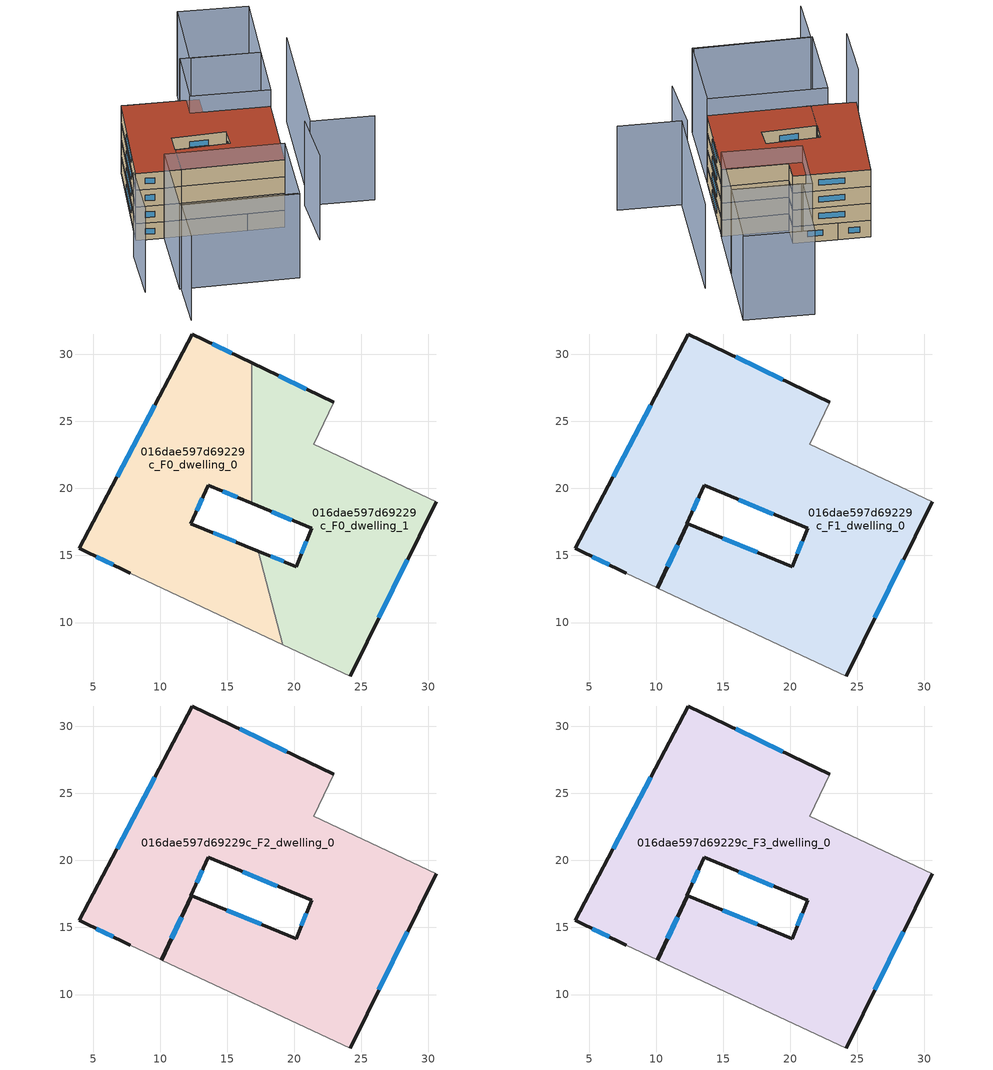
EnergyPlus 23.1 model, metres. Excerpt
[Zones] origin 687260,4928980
016dae597d69229c_F0_dwelling_0
 floor ground (EU_floor_Construction): 16.82,29.38 16.82,18.88 13.59,20.22 12.28,17.38 17.31,15.33 19.14,8.36 7.78,13.66 3.98,15.54 12.41,31.51 z0
 wall outside (EU_wall_Construction): 16.82,29.38 12.41,31.51 3.98,15.54 7.78,13.66 / 17.31,15.33 12.28,17.38 13.59,20.22 16.82,18.88 z0:3
 wall adiabatic (EU_wall_Construction): 7.78,13.66 19.14,8.36 z0:3
 wall to 016dae597d69229c_F0_dwelling_1 (EU_wall_Construction): 16.82,18.88 16.82,29.38 / 19.14,8.36 17.31,15.33 z0:3
 window (EU_Window_Construction): 15.35,30.09 13.88,30.8 / 14.67,19.78 15.74,19.33 / 12.72,18.33 13.16,19.28 / 15.64,16.01 13.96,16.7 / 5.25,14.92 6.52,14.29 / 9.6,26.19 6.79,20.87 z1:2
 roof outside (EU_roof_Construction): 10.13,12.57 12.36,17.35 12.31,17.37 10.08,12.59 z3
016dae597d69229c_F0_dwelling_1
 floor ground (EU_floor_Construction): 22.94,26.41 21.45,23.28 30.58,18.99 24.17,6.01 19.14,8.36 17.31,15.33 20.15,14.16 21.29,17.02 16.82,18.88 16.82,29.38 z0
 wall outside (EU_wall_Construction): 24.17,6.01 30.58,18.99 / 16.82,18.88 21.29,17.02 20.15,14.16 17.31,15.33 / 22.94,26.41 16.82,29.38 z0:3
 wall adiabatic (EU_wall_Construction): 30.58,18.99 21.45,23.28 22.94,26.41 / 19.14,8.36 24.17,6.01 z0:3
 window (EU_Window_Construction): 26.31,10.34 28.44,14.67 / 19.21,14.55 18.26,14.94 / 20.91,16.07 20.53,15.12 / 18.31,18.26 19.8,17.64 / 20.9,27.4 18.86,28.39 z1:2
016dae597d69229c_F1_dwelling_0
 floor to 016dae597d69229c_F0_dwelling_0 (EU_floor_Construction): 16.82,29.38 16.82,18.88 13.59,20.22 12.28,17.38 12.31,17.37 10.08,12.59 7.78,13.66 3.98,15.54 12.41,31.51 z3; 17.31,15.33 19.14,8.36 10.13,12.57 12.36,17.35 z3
 floor to 016dae597d69229c_F0_dwelling_1 (EU_floor_Construction): 22.94,26.41 21.45,23.28 30.58,18.99 24.17,6.01 19.14,8.36 17.31,15.33 20.15,14.16 21.29,17.02 16.82,18.88 16.82,29.38 z3
 wall outside (EU_wall_Construction): 22.94,26.41 12.41,31.51 3.98,15.54 7.78,13.66 / 24.17,6.01 30.58,18.99 / 12.31,17.37 12.28,17.38 13.59,20.22 21.29,17.02 20.15,14.16 12.36,17.35 10.13,12.57 / 12.31,17.37 10.08,12.59 z3:6
 wall adiabatic (EU_wall_Construction): 30.58,18.99 21.45,23.28 22.94,26.41 / 10.13,12.57 24.17,6.01 / 7.78,13.66 10.08,12.59 z3:6
 window (EU_Window_Construction): 19.43,28.11 15.92,29.81 / 26.31,10.34 28.44,14.67 / 11.62,15.76 10.87,14.16 / 17.56,15.23 14.96,16.29 / 20.91,16.07 20.53,15.12 / 16.16,19.16 18.73,18.09 / 12.72,18.33 13.16,19.28 / 11.57,15.78 10.83,14.18 / 5.25,14.92 6.52,14.29 / 9.6,26.19 6.79,20.87 z4:5
016dae597d69229c_F2_dwelling_0
 floor to 016dae597d69229c_F1_dwelling_0 (EU_floor_Construction): 22.94,26.41 21.45,23.28 30.58,18.99 24.17,6.01 10.13,12.57 12.36,17.35 20.15,14.16 21.29,17.02 13.59,20.22 12.28,17.38 12.31,17.37 10.08,12.59 7.78,13.66 3.98,15.54 12.41,31.51 z6
 wall outside (EU_wall_Construction): 22.94,26.41 12.41,31.51 3.98,15.54 7.78,13.66 / 24.17,6.01 30.58,18.99 / 12.31,17.37 12.28,17.38 13.59,20.22 21.29,17.02 20.15,14.16 12.36,17.35 10.13,12.57 / 12.31,17.37 10.08,12.59 z6:9
 wall adiabatic (EU_wall_Construction): 30.58,18.99 21.45,23.28 22.94,26.41 / 10.13,12.57 24.17,6.01 / 7.78,13.66 10.08,12.59 z6:9
 window (EU_Window_Construction): 19.43,28.11 15.92,29.81 / 26.31,10.34 28.44,14.67 / 11.62,15.76 10.87,14.16 / 17.56,15.23 14.96,16.29 / 20.91,16.07 20.53,15.12 / 16.16,19.16 18.73,18.09 / 12.72,18.33 13.16,19.28 / 11.57,15.78 10.83,14.18 / 5.25,14.92 6.52,14.29 / 9.6,26.19 6.79,20.87 z7:8
016dae597d69229c_F3_dwelling_0
 floor to 016dae597d69229c_F2_dwelling_0 (EU_floor_Construction): 22.94,26.41 21.45,23.28 30.58,18.99 24.17,6.01 10.13,12.57 12.36,17.35 20.15,14.16 21.29,17.02 13.59,20.22 12.28,17.38 12.31,17.37 10.08,12.59 7.78,13.66 3.98,15.54 12.41,31.51 z9
 wall outside (EU_wall_Construction): 22.94,26.41 12.41,31.51 3.98,15.54 7.78,13.66 / 24.17,6.01 30.58,18.99 / 12.31,17.37 12.28,17.38 13.59,20.22 21.29,17.02 20.15,14.16 12.36,17.35 10.13,12.57 / 12.31,17.37 10.08,12.59 z9:12
 wall adiabatic (EU_wall_Construction): 30.58,18.99 21.45,23.28 22.94,26.41 / 10.13,12.57 24.17,6.01 / 7.78,13.66 10.08,12.59 z9:12
 window (EU_Window_Construction): 19.43,28.11 15.92,29.81 / 26.31,10.34 28.44,14.67 / 11.62,15.76 10.87,14.16 / 17.56,15.23 14.96,16.29 / 20.91,16.07 20.53,15.12 / 16.16,19.16 18.73,18.09 / 12.72,18.33 13.16,19.28 / 11.57,15.78 10.83,14.18 / 5.25,14.92 6.52,14.29 / 9.6,26.19 6.79,20.87 z10:11
 roof outside (EU_roof_Construction): 24.17,6.01 30.58,18.99 21.45,23.28 22.94,26.41 12.41,31.51 3.98,15.54 7.78,13.66 10.08,12.59 12.31,17.37 12.28,17.38 13.59,20.22 21.29,17.02 20.15,14.16 12.36,17.35 10.13,12.57 z12
shading: -1.2,-6.41 2.29,1.24 / 2.29,1.24 18.22,-6.04 / 26.52,0.24 29.91,9.06 / 1.32,12.21 -2.6,3.51 / 39.27,4.42 30.55,8.62 / 30.55,8.62 40.29,28.85 / 7.78,13.66 24.17,6.01 / 24.17,6.01 18.39,-6.38 / 18.39,-6.38 2,1.27 / 2,1.27 7.78,13.66 / 24.05,33.18 34.94,27.82 / 34.94,27.82 30.51,18.82 / 30.51,18.82 19.62,24.18 / 19.62,24.18 24.05,33.18 / 40.43,38.94 34.93,27.81 / 34.93,27.81 25.34,32.55 / 25.34,32.55 30.84,43.68 / 30.84,43.68 40.43,38.94 z0:15
[Building]
EU S2 Campaign: North Axis=0; Terrain=City; Solar Distribution=FullExterior
[Site:Location]
Bologna: Latitude=44.5; Longitude=11.25; Time Zone=1; Elevation=37
[SizingPeriod:WeatherFileDays]
AnnualSizingPeriod: Begin Month=1; Begin Day of Month=1; End Month=12; End Day of Month=31; Day of Week for Start Day=Monday; Use Weather File Daylight Saving Period=No; Use Weather File Rain and Snow Indicators=No
[MATERIAL]
EU_InternalMass_Material: Roughness=MediumRough; Thickness=0.1; Conductivity=1; Density=1800; Specific Heat=900; Thermal Absorptance=0.9; Solar Absorptance=0.7; Visible Absorptance=0.7
[MATERIAL:NOMASS] Roughness=MediumRough; Thermal Absorptance=0.9; Solar Absorptance=0.7; Visible Absorptance=0.7
Name | Thermal Resistance
EU_wall_NoMass | 0.937881
EU_roof_NoMass | 0.548572
EU_floor_NoMass | 0.71348
[WINDOWMATERIAL:SIMPLEGLAZINGSYSTEM]
EU_Window_SimpleGlazing: UFactor=4.25633; Solar Heat Gain Coefficient=0.85; Visible Transmittance=0.85
[CONSTRUCTION]
EU_wall_Construction: EU_wall_NoMass
EU_roof_Construction: EU_roof_NoMass
EU_floor_Construction: EU_floor_NoMass
EU_InternalMass_Construction: EU_InternalMass_Material
EU_Window_Construction: EU_Window_SimpleGlazing
[ZONE] Type=1; Multiplier=1; Ceiling Height=autocalculate; Floor Area=autocalculate; Part of Total Floor Area=Yes
Name | Volume
016dae597d69229c_F0_dwelling_0 | 504.303
016dae597d69229c_F1_dwelling_0 | 1007.81
016dae597d69229c_F2_dwelling_0; 016dae597d69229c_F3_dwelling_0 | 1007.82
016dae597d69229c_F0_dwelling_1 | 504.308
[INTERNALMASS] Construction=EU_InternalMass_Construction
Name | Zone or ZoneList | Surface Area
016dae597d69229c_F0_dwelling_0_EU_InternalMass | 016dae597d69229c_F0_dwelling_0 | 168.101
016dae597d69229c_F0_dwelling_1_EU_InternalMass | 016dae597d69229c_F0_dwelling_1 | 168.103
016dae597d69229c_F1_dwelling_0_EU_InternalMass | 016dae597d69229c_F1_dwelling_0 | 335.939
016dae597d69229c_F2_dwelling_0_EU_InternalMass | 016dae597d69229c_F2_dwelling_0 | 335.939
016dae597d69229c_F3_dwelling_0_EU_InternalMass | 016dae597d69229c_F3_dwelling_0 | 335.939
[OTHEREQUIPMENT] Fuel Type=Electricity; Design Level Calculation Method=Watts/Area; Power per Zone Floor Area=1; Fraction Latent=0; Fraction Radiant=0; Fraction Lost=0; Carbon Dioxide Generation Rate=0; EndUse Subcategory=EU_Step8_InternalGains
Name | Zone or ZoneList or Space or SpaceList | Schedule
EU_Step8_InternalGain_016dae597d69229c_F0_dwelling_0_f000 | 016dae597d69229c_F0_dwelling_0 | EU_Step8_GainSchedule_016dae597d69229c_F0_dwelling_0_f000
EU_Step8_InternalGain_016dae597d69229c_F0_dwelling_1_f000 | 016dae597d69229c_F0_dwelling_1 | EU_Step8_GainSchedule_016dae597d69229c_F0_dwelling_1_f000
EU_Step8_InternalGain_016dae597d69229c_F1_dwelling_0_f000 | 016dae597d69229c_F1_dwelling_0 | EU_Step8_GainSchedule_016dae597d69229c_F1_dwelling_0_f000
EU_Step8_InternalGain_016dae597d69229c_F2_dwelling_0_f000 | 016dae597d69229c_F2_dwelling_0 | EU_Step8_GainSchedule_016dae597d69229c_F2_dwelling_0_f000
EU_Step8_InternalGain_016dae597d69229c_F3_dwelling_0_f000 | 016dae597d69229c_F3_dwelling_0 | EU_Step8_GainSchedule_016dae597d69229c_F3_dwelling_0_f000
[ZONEVENTILATION:DESIGNFLOWRATE] Schedule=EU_AlwaysOn; Design Flow Rate Calculation Method=AirChanges/Hour; Air Changes per Hour=0.687892; Ventilation Type=Natural; Fan Pressure Rise=0; Fan Total Efficiency=1; Constant Term Coefficient=1; Temperature Term Coefficient=0; Velocity Term Coefficient=0; Velocity Squared Term Coefficient=0; Minimum Indoor Temperature=-100; Maximum Indoor Temperature=100; Delta Temperature=-100; Minimum Outdoor Temperature=-100; Maximum Outdoor Temperature=100; Maximum Wind Speed=40
Name | Zone or ZoneList or Space or SpaceList
EU_ConstantAir_016dae597d69229c_F0_dwelling_0 | 016dae597d69229c_F0_dwelling_0
EU_ConstantAir_016dae597d69229c_F0_dwelling_1 | 016dae597d69229c_F0_dwelling_1
EU_ConstantAir_016dae597d69229c_F1_dwelling_0 | 016dae597d69229c_F1_dwelling_0
EU_ConstantAir_016dae597d69229c_F2_dwelling_0 | 016dae597d69229c_F2_dwelling_0
EU_ConstantAir_016dae597d69229c_F3_dwelling_0 | 016dae597d69229c_F3_dwelling_0
[HVACTEMPLATE:THERMOSTAT] Constant Heating Setpoint=20; Constant Cooling Setpoint=50
EU_HeatOnly_016dae597d69229c_F0_dwelling_0; EU_HeatOnly_016dae597d69229c_F0_dwelling_1; EU_HeatOnly_016dae597d69229c_F1_dwelling_0; EU_HeatOnly_016dae597d69229c_F2_dwelling_0; EU_HeatOnly_016dae597d69229c_F3_dwelling_0
[HVACTEMPLATE:ZONE:IDEALLOADSAIRSYSTEM] System Availability Schedule=EU_AlwaysOn; Maximum Heating Supply Air Temperature=50; Minimum Cooling Supply Air Temperature=13; Maximum Heating Supply Air Humidity Ratio=0.0156; Minimum Cooling Supply Air Humidity Ratio=0.0077; Heating Limit=NoLimit; Cooling Limit=NoLimit; Heating Availability Schedule=EU_AlwaysOn; Cooling Availability Schedule=EU_CoolingOff; Dehumidification Control Type=ConstantSensibleHeatRatio; Cooling Sensible Heat Ratio=0.7; Dehumidification Setpoint=60; Humidification Control Type=None; Humidification Setpoint=30; Outdoor Air Method=None; Outdoor Air Flow Rate per Person=0.00944; Outdoor Air Flow Rate per Zone Floor Area=0; Outdoor Air Flow Rate per Zone=0; Demand Controlled Ventilation Type=None; Outdoor Air Economizer Type=NoEconomizer; Heat Recovery Type=None; Sensible Heat Recovery Effectiveness=0.7; Latent Heat Recovery Effectiveness=0.65
Name | Template Thermostat
016dae597d69229c_F0_dwelling_0 | EU_HeatOnly_016dae597d69229c_F0_dwelling_0
016dae597d69229c_F0_dwelling_1 | EU_HeatOnly_016dae597d69229c_F0_dwelling_1
016dae597d69229c_F1_dwelling_0 | EU_HeatOnly_016dae597d69229c_F1_dwelling_0
016dae597d69229c_F2_dwelling_0 | EU_HeatOnly_016dae597d69229c_F2_dwelling_0
016dae597d69229c_F3_dwelling_0 | EU_HeatOnly_016dae597d69229c_F3_dwelling_0
[SIZING:ZONE] Zone Cooling Design Supply Air Temperature Input Method=SupplyAirTemperature; Zone Cooling Design Supply Air Temperature=13; Zone Heating Design Supply Air Temperature Input Method=SupplyAirTemperature; Zone Heating Design Supply Air Temperature=50; Zone Cooling Design Supply Air Humidity Ratio=0.008; Zone Heating Design Supply Air Humidity Ratio=0.008; Cooling Design Air Flow Method=DesignDay; Cooling Design Air Flow Rate=0; Cooling Minimum Air Flow per Zone Floor Area=0.000762; Cooling Minimum Air Flow=0; Cooling Minimum Air Flow Fraction=0.2; Heating Design Air Flow Method=DesignDay; Heating Design Air Flow Rate=0; Heating Maximum Air Flow per Zone Floor Area=0.002032; Heating Maximum Air Flow=0.141576; Heating Maximum Air Flow Fraction=0.3; Account for Dedicated Outdoor Air System=No; Dedicated Outdoor Air System Control Strategy=NeutralSupplyAir; Dedicated Outdoor Air Low Setpoint Temperature for Design=autosize; Dedicated Outdoor Air High Setpoint Temperature for Design=autosize; Zone Load Sizing Method=Sensible Load Only No Latent Load; Zone Latent Cooling Design Supply Air Humidity Ratio Input Method=HumidityRatioDifference; Zone Cooling Design Supply Air Humidity Ratio Difference=0.005; Zone Latent Heating Design Supply Air Humidity Ratio Input Method=HumidityRatioDifference; Zone Humidification Design Supply Air Humidity Ratio Difference=0.005
016dae597d69229c_F0_dwelling_0; 016dae597d69229c_F0_dwelling_1; 016dae597d69229c_F1_dwelling_0; 016dae597d69229c_F2_dwelling_0; 016dae597d69229c_F3_dwelling_0
[SCHEDULE:CONSTANT]
Name | Hourly Value
EU_AlwaysOn | 1
EU_CoolingOff | 0
[SCHEDULE:FILE] Column Number=1; Rows to Skip at Top=0; Number of Hours of Data=8760; Column Separator=Comma; Interpolate to Timestep=No; Minutes per Item=60; Adjust Schedule for Daylight Savings=Yes
Name | File
EU_Step8_GainSchedule_016dae597d69229c_F0_dwelling_0_f000 | ../../schedules/016dae597d69229c/016dae597d69229c_F0_dwelling_0_f000_gain.csv
EU_Step8_GainSchedule_016dae597d69229c_F0_dwelling_1_f000 | ../../schedules/016dae597d69229c/016dae597d69229c_F0_dwelling_1_f000_gain.csv
EU_Step8_GainSchedule_016dae597d69229c_F1_dwelling_0_f000 | ../../schedules/016dae597d69229c/016dae597d69229c_F1_dwelling_0_f000_gain.csv
EU_Step8_GainSchedule_016dae597d69229c_F2_dwelling_0_f000 | ../../schedules/016dae597d69229c/016dae597d69229c_F2_dwelling_0_f000_gain.csv
EU_Step8_GainSchedule_016dae597d69229c_F3_dwelling_0_f000 | ../../schedules/016dae597d69229c/016dae597d69229c_F3_dwelling_0_f000_gain.csv
